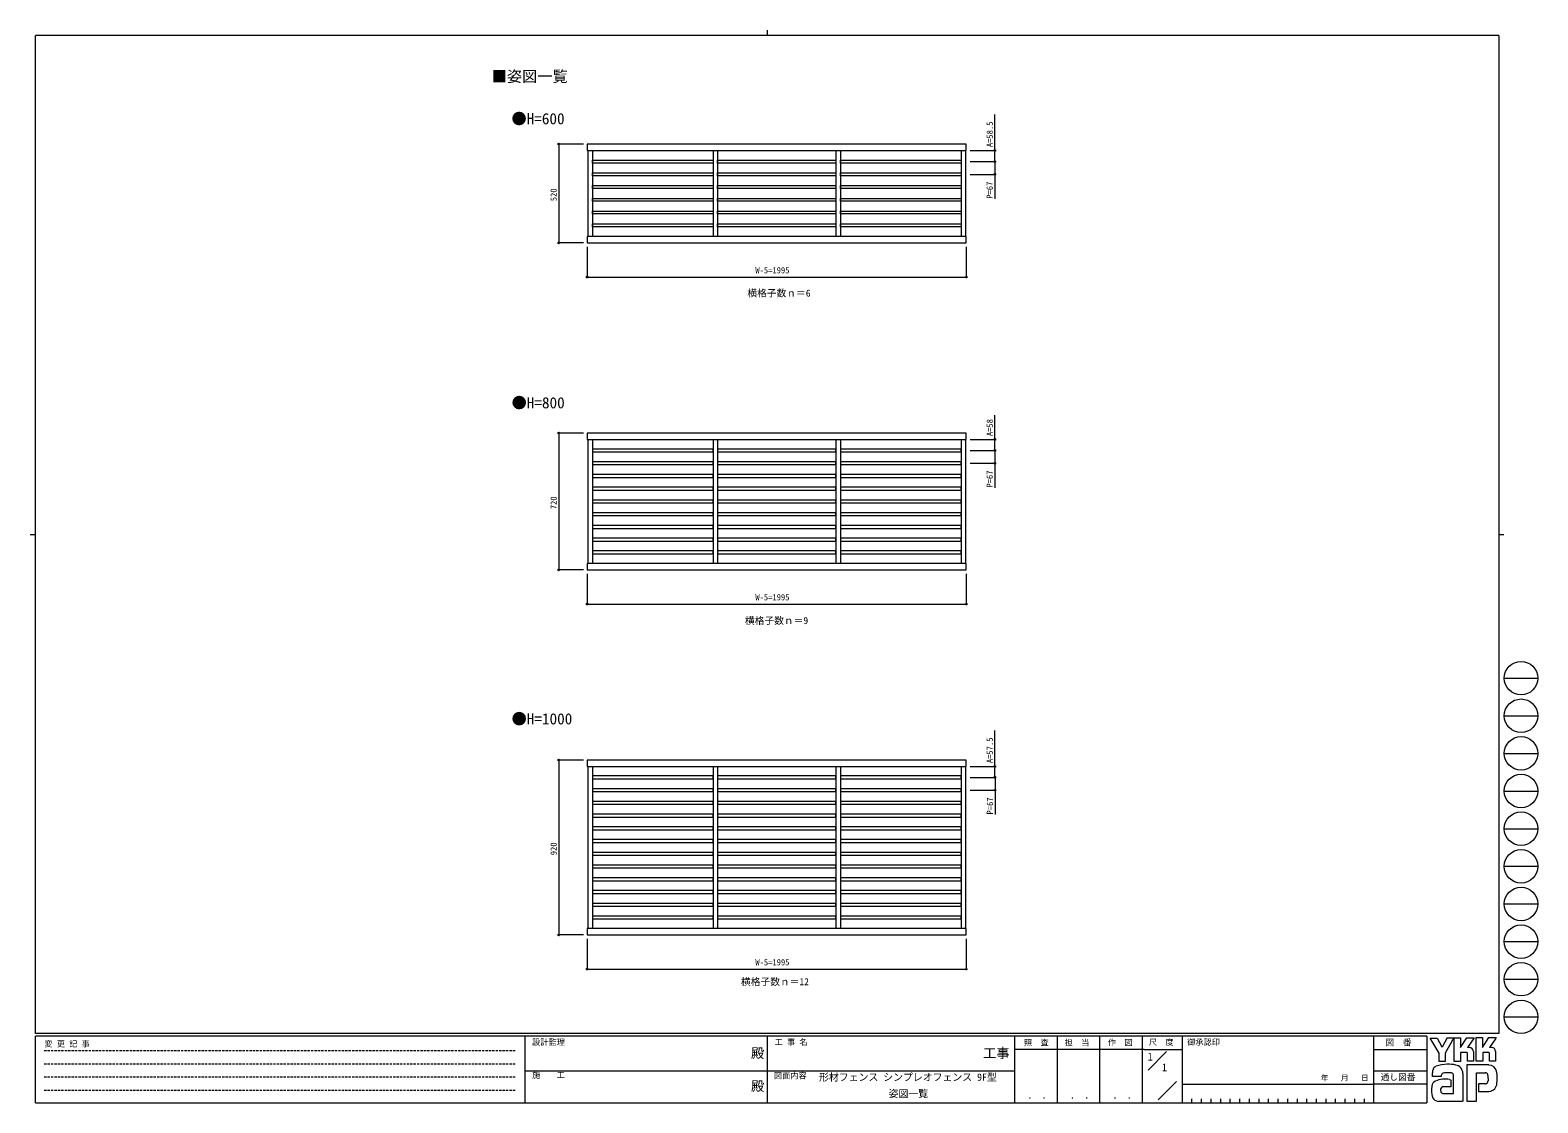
# Model space of a CAD drawing. Units: millimetres, scale not verified. Extents: x -3967 to 3967, y -2821 to 2821.
import ezdxf
from ezdxf.enums import TextEntityAlignment as Align

# ---------------------------------------------------------------- set-up
doc = ezdxf.new("R2010")
doc.units = ezdxf.units.MM
doc.header["$LTSCALE"] = 10
doc.linetypes.add('DASHED1', pattern=[1.8, 1.2, -0.6])
doc.layers.add('0-0_0', color=3, linetype='Continuous')
for name, color, linetype, lineweight in [('0-1_USER1', 4, 'Continuous', 9), ('0-2_YKK_ZWAK', 6, 'Continuous', 9), ('0-3_YKK_11', 7, 'Continuous', 9)]:
    doc.layers.add(name, color=color, linetype=linetype, lineweight=lineweight)
doc.styles.add('ＭＳ ゴシック', font='')
doc.styles.get('ＭＳ ゴシック').set_extended_font_data('MS Gothic')

msp = doc.modelspace()

# ---------------------------------------------------------------- linework, layer by layer
at = {"layer": '0-1_USER1'}
for p, q in [((-1031.49, 2188.13), (-1031.49, 1736.13)), ((-1008.49, 2188.13), (-1008.49, 1736.13)), ((-372.49, 2188.13), (-372.49, 1736.13)), ((-349.49, 2188.13), (-349.49, 1736.13)), ((273.51, 2188.13), (273.51, 1736.13)), ((296.51, 2188.13), (296.51, 1736.13)), ((932.51, 2188.13), (932.51, 1736.13)), ((955.51, 2188.13), (955.51, 1736.13)), ((-1031.49, 668.13), (-1031.49, 16.13)), ((-1008.49, 668.13), (-1008.49, 16.13)), ((-372.49, 668.13), (-372.49, 16.13)), ((-349.49, 668.13), (-349.49, 16.13)), ((273.51, 668.13), (273.51, 16.13)), ((296.51, 668.13), (296.51, 16.13)), ((932.51, 668.13), (932.51, 16.13)), ((955.51, 668.13), (955.51, 16.13)), ((-1031.49, -1051.87), (-1031.49, -1903.87)), ((-1008.49, -1051.87), (-1008.49, -1903.87)), ((-372.49, -1051.87), (-372.49, -1903.87)), ((-349.49, -1051.87), (-349.49, -1903.87)), ((273.51, -1051.87), (273.51, -1903.87)), ((296.51, -1051.87), (296.51, -1903.87)), ((932.51, -1051.87), (932.51, -1903.87)), ((955.51, -1051.87), (955.51, -1903.87))]:
    msp.add_line(p, q, dxfattribs=at)
for points in [[(-1035.49, 2188.13), (959.51, 2188.13), (959.51, 2222.13), (-1035.49, 2222.13)], [(-1008.49, 2137.13), (-372.49, 2137.13), (-372.49, 2122.13), (-1008.49, 2122.13)], [(-1008.49, 2070.13), (-372.49, 2070.13), (-372.49, 2055.13), (-1008.49, 2055.13)], [(-349.49, 2137.13), (273.51, 2137.13), (273.51, 2122.13), (-349.49, 2122.13)], [(-349.49, 2070.13), (273.51, 2070.13), (273.51, 2055.13), (-349.49, 2055.13)], [(296.51, 2137.13), (932.51, 2137.13), (932.51, 2122.13), (296.51, 2122.13)], [(296.51, 2070.13), (932.51, 2070.13), (932.51, 2055.13), (296.51, 2055.13)], [(-1008.49, 2003.13), (-372.49, 2003.13), (-372.49, 1988.13), (-1008.49, 1988.13)], [(-349.49, 2003.13), (273.51, 2003.13), (273.51, 1988.13), (-349.49, 1988.13)], [(296.51, 2003.13), (932.51, 2003.13), (932.51, 1988.13), (296.51, 1988.13)], [(-1008.49, 1936.13), (-372.49, 1936.13), (-372.49, 1921.13), (-1008.49, 1921.13)], [(-349.49, 1936.13), (273.51, 1936.13), (273.51, 1921.13), (-349.49, 1921.13)], [(296.51, 1936.13), (932.51, 1936.13), (932.51, 1921.13), (296.51, 1921.13)], [(-1008.49, 1869.13), (-372.49, 1869.13), (-372.49, 1854.13), (-1008.49, 1854.13)], [(-349.49, 1869.13), (273.51, 1869.13), (273.51, 1854.13), (-349.49, 1854.13)], [(296.51, 1869.13), (932.51, 1869.13), (932.51, 1854.13), (296.51, 1854.13)], [(-1008.49, 1802.13), (-372.49, 1802.13), (-372.49, 1787.13), (-1008.49, 1787.13)], [(-349.49, 1802.13), (273.51, 1802.13), (273.51, 1787.13), (-349.49, 1787.13)], [(296.51, 1802.13), (932.51, 1802.13), (932.51, 1787.13), (296.51, 1787.13)], [(-1035.49, 1702.13), (959.51, 1702.13), (959.51, 1736.13), (-1035.49, 1736.13)], [(-1035.49, 668.13), (959.51, 668.13), (959.51, 702.13), (-1035.49, 702.13)], [(-1008.49, 602.63), (-372.49, 602.63), (-372.49, 617.63), (-1008.49, 617.63)], [(-349.49, 602.63), (273.51, 602.63), (273.51, 617.63), (-349.49, 617.63)], [(296.51, 602.63), (932.51, 602.63), (932.51, 617.63), (296.51, 617.63)], [(-1008.49, 535.63), (-372.49, 535.63), (-372.49, 550.63), (-1008.49, 550.63)], [(-1008.49, 468.63), (-372.49, 468.63), (-372.49, 483.63), (-1008.49, 483.63)], [(-349.49, 535.63), (273.51, 535.63), (273.51, 550.63), (-349.49, 550.63)], [(-349.49, 468.63), (273.51, 468.63), (273.51, 483.63), (-349.49, 483.63)], [(296.51, 535.63), (932.51, 535.63), (932.51, 550.63), (296.51, 550.63)], [(296.51, 468.63), (932.51, 468.63), (932.51, 483.63), (296.51, 483.63)], [(-1008.49, 401.63), (-372.49, 401.63), (-372.49, 416.63), (-1008.49, 416.63)], [(-349.49, 401.63), (273.51, 401.63), (273.51, 416.63), (-349.49, 416.63)], [(296.51, 401.63), (932.51, 401.63), (932.51, 416.63), (296.51, 416.63)], [(-1008.49, 334.63), (-372.49, 334.63), (-372.49, 349.63), (-1008.49, 349.63)], [(-349.49, 334.63), (273.51, 334.63), (273.51, 349.63), (-349.49, 349.63)], [(296.51, 334.63), (932.51, 334.63), (932.51, 349.63), (296.51, 349.63)], [(-1008.49, 267.63), (-372.49, 267.63), (-372.49, 282.63), (-1008.49, 282.63)], [(-349.49, 267.63), (273.51, 267.63), (273.51, 282.63), (-349.49, 282.63)], [(296.51, 267.63), (932.51, 267.63), (932.51, 282.63), (296.51, 282.63)], [(-1008.49, 200.63), (-372.49, 200.63), (-372.49, 215.63), (-1008.49, 215.63)], [(-349.49, 200.63), (273.51, 200.63), (273.51, 215.63), (-349.49, 215.63)], [(296.51, 200.63), (932.51, 200.63), (932.51, 215.63), (296.51, 215.63)], [(-1008.49, 133.63), (-372.49, 133.63), (-372.49, 148.63), (-1008.49, 148.63)], [(-1008.49, 66.63), (-372.49, 66.63), (-372.49, 81.63), (-1008.49, 81.63)], [(-349.49, 133.63), (273.51, 133.63), (273.51, 148.63), (-349.49, 148.63)], [(-349.49, 66.63), (273.51, 66.63), (273.51, 81.63), (-349.49, 81.63)], [(296.51, 133.63), (932.51, 133.63), (932.51, 148.63), (296.51, 148.63)], [(296.51, 66.63), (932.51, 66.63), (932.51, 81.63), (296.51, 81.63)], [(-1035.49, -17.87), (959.51, -17.87), (959.51, 16.13), (-1035.49, 16.13)], [(-1035.49, -1051.87), (959.51, -1051.87), (959.51, -1017.87), (-1035.49, -1017.87)], [(-1008.49, -1116.87), (-372.49, -1116.87), (-372.49, -1101.87), (-1008.49, -1101.87)], [(-349.49, -1116.87), (273.51, -1116.87), (273.51, -1101.87), (-349.49, -1101.87)], [(296.51, -1116.87), (932.51, -1116.87), (932.51, -1101.87), (296.51, -1101.87)], [(-1008.49, -1183.77), (-372.49, -1183.77), (-372.49, -1168.77), (-1008.49, -1168.77)], [(-349.49, -1183.77), (273.51, -1183.77), (273.51, -1168.77), (-349.49, -1168.77)], [(296.51, -1183.77), (932.51, -1183.77), (932.51, -1168.77), (296.51, -1168.77)], [(-1008.49, -1250.77), (-372.49, -1250.77), (-372.49, -1235.77), (-1008.49, -1235.77)], [(-349.49, -1250.77), (273.51, -1250.77), (273.51, -1235.77), (-349.49, -1235.77)], [(296.51, -1250.77), (932.51, -1250.77), (932.51, -1235.77), (296.51, -1235.77)], [(-1008.49, -1317.77), (-372.49, -1317.77), (-372.49, -1302.77), (-1008.49, -1302.77)], [(-349.49, -1317.77), (273.51, -1317.77), (273.51, -1302.77), (-349.49, -1302.77)], [(296.51, -1317.77), (932.51, -1317.77), (932.51, -1302.77), (296.51, -1302.77)], [(-1008.49, -1384.77), (-372.49, -1384.77), (-372.49, -1369.77), (-1008.49, -1369.77)], [(-349.49, -1384.77), (273.51, -1384.77), (273.51, -1369.77), (-349.49, -1369.77)], [(296.51, -1384.77), (932.51, -1384.77), (932.51, -1369.77), (296.51, -1369.77)], [(-1008.49, -1451.77), (-372.49, -1451.77), (-372.49, -1436.77), (-1008.49, -1436.77)], [(-1008.49, -1518.77), (-372.49, -1518.77), (-372.49, -1503.77), (-1008.49, -1503.77)], [(-349.49, -1451.77), (273.51, -1451.77), (273.51, -1436.77), (-349.49, -1436.77)], [(-349.49, -1518.77), (273.51, -1518.77), (273.51, -1503.77), (-349.49, -1503.77)], [(296.51, -1451.77), (932.51, -1451.77), (932.51, -1436.77), (296.51, -1436.77)], [(296.51, -1518.77), (932.51, -1518.77), (932.51, -1503.77), (296.51, -1503.77)], [(-1008.49, -1585.77), (-372.49, -1585.77), (-372.49, -1570.77), (-1008.49, -1570.77)], [(-349.49, -1585.77), (273.51, -1585.77), (273.51, -1570.77), (-349.49, -1570.77)], [(296.51, -1585.77), (932.51, -1585.77), (932.51, -1570.77), (296.51, -1570.77)], [(-1008.49, -1652.77), (-372.49, -1652.77), (-372.49, -1637.77), (-1008.49, -1637.77)], [(-349.49, -1652.77), (273.51, -1652.77), (273.51, -1637.77), (-349.49, -1637.77)], [(296.51, -1652.77), (932.51, -1652.77), (932.51, -1637.77), (296.51, -1637.77)], [(-1008.49, -1719.77), (-372.49, -1719.77), (-372.49, -1704.77), (-1008.49, -1704.77)], [(-349.49, -1719.77), (273.51, -1719.77), (273.51, -1704.77), (-349.49, -1704.77)], [(296.51, -1719.77), (932.51, -1719.77), (932.51, -1704.77), (296.51, -1704.77)], [(-1008.49, -1786.77), (-372.49, -1786.77), (-372.49, -1771.77), (-1008.49, -1771.77)], [(-349.49, -1786.77), (273.51, -1786.77), (273.51, -1771.77), (-349.49, -1771.77)], [(296.51, -1786.77), (932.51, -1786.77), (932.51, -1771.77), (296.51, -1771.77)], [(-1035.49, -1937.87), (959.51, -1937.87), (959.51, -1903.87), (-1035.49, -1903.87)], [(-1008.49, -1853.77), (-372.49, -1853.77), (-372.49, -1838.77), (-1008.49, -1838.77)], [(-349.49, -1853.77), (273.51, -1853.77), (273.51, -1838.77), (-349.49, -1838.77)], [(296.51, -1853.77), (932.51, -1853.77), (932.51, -1838.77), (296.51, -1838.77)]]:
    msp.add_lwpolyline(points, close=True, dxfattribs=at)
at = {"layer": '0-2_YKK_ZWAK'}
for p, q in [((-1055.49, 2222.13), (-1186.49, 2222.13)), ((-1185.49, 2222.13), (-1185.49, 1702.13)), ((979.51, 2188.13), (1110.51, 2188.13)), ((979.51, 2129.63), (1110.51, 2129.63)), ((979.51, 2129.63), (1110.51, 2129.63)), ((979.51, 2062.63), (1110.51, 2062.63)), ((-1055.49, 1702.13), (-1186.49, 1702.13)), ((-1035.49, 1682.13), (-1035.49, 1521.13)), ((959.51, 1682.13), (959.51, 1521.13)), ((-1035.49, 1522.13), (959.51, 1522.13)), ((-1055.49, 702.13), (-1186.49, 702.13)), ((-1185.49, 702.13), (-1185.49, -17.87)), ((979.51, 668.13), (1110.51, 668.13)), ((979.51, 610.13), (1110.51, 610.13)), ((979.51, 610.13), (1110.51, 610.13)), ((979.51, 543.13), (1110.51, 543.13)), ((-1055.49, -17.87), (-1186.49, -17.87)), ((-1035.49, -37.87), (-1035.49, -198.87)), ((959.51, -37.87), (959.51, -198.87)), ((-1035.49, -197.87), (959.51, -197.87)), ((-1055.49, -1017.87), (-1186.49, -1017.87)), ((-1185.49, -1017.87), (-1185.49, -1937.87)), ((979.51, -1051.87), (1110.51, -1051.87)), ((979.51, -1109.37), (1110.51, -1109.37)), ((980.51, -1109.37), (1111.51, -1109.37)), ((980.51, -1176.37), (1111.51, -1176.37)), ((-1055.49, -1937.87), (-1186.49, -1937.87)), ((-1035.49, -1957.87), (-1035.49, -2118.87)), ((959.51, -1957.87), (959.51, -2118.87)), ((-1035.49, -2117.87), (959.51, -2117.87))]:
    msp.add_line(p, q, dxfattribs=at)
for points in [[(1109.51, 2129.63), (1109.51, 2188.13), (1109.51, 2376.86)], [(1109.51, 2129.63), (1109.51, 2062.63), (1109.51, 1933.89)], [(1109.51, 610.13), (1109.51, 668.13), (1109.51, 796.86)], [(1109.51, 610.13), (1109.51, 543.13), (1109.51, 414.39)], [(1109.51, -1109.37), (1109.51, -1051.87), (1109.51, -863.14)], [(1110.51, -1109.37), (1110.51, -1176.37), (1110.51, -1305.11)]]:
    msp.add_lwpolyline(points, dxfattribs=at)
for centre in [(-1185.49, 2222.13), (1109.51, 2188.13), (1109.51, 2129.63), (1109.51, 2129.63), (1109.51, 2062.63), (-1185.49, 1702.13), (-1035.49, 1522.13), (959.51, 1522.13), (-1185.49, 702.13), (1109.51, 668.13), (1109.51, 610.13), (1109.51, 610.13), (1109.51, 543.13), (-1185.49, -17.87), (-1035.49, -197.87), (959.51, -197.87), (-1185.49, -1017.87), (1109.51, -1051.87), (1109.51, -1109.37), (1110.51, -1109.37), (1110.51, -1176.37), (-1185.49, -1937.87), (-1035.49, -2117.87), (959.51, -2117.87)]:
    msp.add_circle(centre, 4.25, dxfattribs=at)
at = {"layer": '0-3_YKK_11'}
for p, q in [((3760.92, 2793), (-3939.08, 2793)), ((-3939.08, -2457), (-3939.08, 2793)), ((-88.94, 2821), (-88.94, 2793)), ((3760.92, 2793), (3760.92, -2457)), ((-3967.08, 168), (-3939.08, 168)), ((3760.92, 168), (3788.92, 168)), ((3790.68, -587.16), (3967.08, -587.16)), ((3790.68, -785.12), (3967.08, -785.12)), ((3790.68, -983.08), (3967.08, -983.08)), ((3790.68, -1181.04), (3967.08, -1181.04)), ((3790.68, -1379), (3967.08, -1379)), ((3790.68, -1576.96), (3967.08, -1576.96)), ((3790.68, -1774.92), (3967.08, -1774.92)), ((3790.68, -1972.88), (3967.08, -1972.88)), ((3790.68, -2170.84), (3967.08, -2170.84)), ((3790.68, -2368.8), (3967.08, -2368.8)), ((3760.92, -2457), (-3939.08, -2457)), ((3382.92, -2471), (-3939.08, -2471)), ((-3939.08, -2821), (-3939.08, -2471)), ((-1363.08, -2471), (-1363.08, -2821)), ((-89.08, -2471), (-89.08, -2821)), ((1212.92, -2471), (1212.92, -2821)), ((1436.92, -2471), (1436.92, -2821)), ((1660.92, -2471), (1660.92, -2821)), ((1884.92, -2471), (1884.92, -2821)), ((2094.92, -2471), (2094.92, -2821)), ((3102.91, -2471), (3102.91, -2821)), ((3382.92, -2471), (3382.92, -2821)), ((3447.24, -2558.99), (3401.29, -2480.06)), ((3401.29, -2480.06), (3436.42, -2480.06)), ((3436.42, -2480.06), (3461.56, -2527.09)), ((3461.56, -2527.09), (3463.72, -2528.71)), ((3489.28, -2478.98), (3463.72, -2528.71)), ((3525.54, -2478.98), (3480.21, -2559.26)), ((3489.28, -2478.98), (3525.54, -2478.98)), ((3527.51, -2603.31), (3527.51, -2479.25)), ((3527.51, -2479.25), (3559.68, -2479.25)), ((3559.68, -2530.23), (3593.47, -2478.71)), ((3559.68, -2479.25), (3559.68, -2530.23)), ((3593.47, -2478.71), (3631.72, -2478.71)), ((3631.72, -2478.71), (3596.32, -2530.06)), ((3606.71, -2530.06), (3596.32, -2530.06)), ((3642.66, -2602.23), (3642.66, -2478.17)), ((3642.66, -2478.17), (3675.37, -2478.17)), ((3675.37, -2530.08), (3709.69, -2478.17)), ((3675.37, -2478.17), (3675.37, -2530.08)), ((3709.69, -2478.17), (3747.53, -2478.17)), ((3743.75, -2484.65), (3712.53, -2529.25)), ((3722.92, -2529.25), (3712.53, -2529.25)), ((3747.53, -2478.17), (3743.75, -2484.65)), ((1894.76, -2540.99), (1212.92, -2540.99)), ((1894.76, -2540.99), (2094.92, -2540.99)), ((1916.62, -2648.36), (2013.55, -2551.43)), ((3102.91, -2541), (3382.92, -2541)), ((3447.24, -2603.58), (3447.24, -2558.99)), ((3480.21, -2603.58), (3447.24, -2603.58)), ((3480.21, -2559.26), (3480.21, -2603.58)), ((3560.76, -2603.31), (3527.51, -2603.31)), ((3592.66, -2556.82), (3560.76, -2556.82)), ((3560.76, -2556.82), (3560.76, -2603.31)), ((3596.98, -2558.45), (3592.66, -2556.82)), ((3596.98, -2602.5), (3596.98, -2558.45)), ((3628.33, -2602.5), (3596.98, -2602.5)), ((3628.33, -2551.69), (3628.33, -2602.5)), ((3676.72, -2602.23), (3642.66, -2602.23)), ((3712.94, -2601.96), (3712.94, -2558.17)), ((3712.94, -2601.46), (3713.44, -2601.96)), ((3744.56, -2601.96), (3712.94, -2601.96)), ((3744.56, -2551.69), (3744.56, -2601.96)), ((-1363.08, -2652.99), (-75.08, -2652.99)), ((-75.08, -2652.99), (1212.92, -2652.99)), ((3102.91, -2652.99), (3382.92, -2652.99)), ((3512.38, -2663.05), (3475.4, -2663.75)), ((3523.19, -2771.71), (3523.19, -2674.4)), ((3572.11, -2666.83), (3572.11, -2812.79)), ((3593.2, -2621.96), (3593.2, -2813.06)), ((3709.15, -2621.96), (3593.2, -2621.96)), ((3643.47, -2813.06), (3643.47, -2663.59)), ((3643.47, -2663.59), (3689.96, -2663.59)), ((3704.65, -2678.56), (3704.83, -2704.91)), ((1969.64, -2804.45), (2064.88, -2709.21)), ((2094.92, -2723), (3102.91, -2723)), ((3382.92, -2722.99), (3102.91, -2722.99)), ((3466.97, -2771.71), (3523.19, -2771.71)), ((3509.67, -2736.3), (3469.73, -2736.35)), ((3502.65, -2698.73), (3509.67, -2700.35)), ((3509.67, -2700.35), (3509.67, -2736.3)), ((3518.86, -2771.71), (3522.38, -2771.71)), ((3523.19, -2771.7), (3523.2, -2771.71)), ((3691.04, -2720.89), (3655.63, -2720.89)), ((3655.63, -2720.89), (3655.63, -2762.25)), ((3655.63, -2762.25), (3708.88, -2762.25)), ((3708.88, -2762.25), (3719.69, -2759.82)), ((-3939.08, -2821), (3382.92, -2821)), ((2145.32, -2800), (2145.32, -2821)), ((2195.72, -2800), (2195.72, -2821)), ((2246.12, -2800), (2246.12, -2821)), ((2296.52, -2800), (2296.52, -2821)), ((2346.92, -2800), (2346.92, -2821)), ((2397.32, -2800), (2397.32, -2821)), ((2447.72, -2800), (2447.72, -2821)), ((2498.12, -2800), (2498.12, -2821)), ((2548.52, -2800), (2548.52, -2821)), ((2598.92, -2800), (2598.92, -2821)), ((2649.32, -2800), (2649.32, -2821)), ((2699.72, -2800), (2699.72, -2821)), ((2750.12, -2800), (2750.12, -2821)), ((2800.52, -2800), (2800.52, -2821)), ((2850.92, -2800), (2850.92, -2821)), ((2901.32, -2800), (2901.32, -2821)), ((2951.72, -2800), (2951.72, -2821)), ((3002.11, -2800), (3002.11, -2821)), ((3052.51, -2800), (3052.51, -2821)), ((3458.59, -2813.6), (3443.72, -2813.6)), ((3568.87, -2813.33), (3458.59, -2813.6)), ((3572.11, -2812.79), (3568.87, -2813.33)), ((3593.2, -2813.06), (3635.63, -2813.06)), ((3635.63, -2813.06), (3643.47, -2813.06))]:
    msp.add_line(p, q, dxfattribs=at)
at = {"layer": '0-3_YKK_11', "linetype": 'DASHED1'}
for p, q in [((-3893.1, -2546.12), (-1411.17, -2546.12)), ((-3893.1, -2615.41), (-1411.17, -2615.41)), ((-3893.1, -2684.7), (-1411.17, -2684.7)), ((-3893.1, -2753.98), (-1411.17, -2753.98))]:
    msp.add_line(p, q, dxfattribs=at)
at = {"layer": '0-3_YKK_11'}
for points in [[(3712.94, -2558.17), (3708.61, -2556.55), (3676.72, -2556.55), (3676.72, -2602.23)], [(3458.59, -2681.7), (3412.1, -2681.7), (3412.1, -2662.41)]]:
    msp.add_lwpolyline(points, dxfattribs=at)
for centre in [(3878.88, -587.16), (3878.88, -785.12), (3878.88, -983.08), (3878.88, -1181.04), (3878.88, -1379), (3878.88, -1576.96), (3878.88, -1774.92), (3878.88, -1972.88), (3878.88, -2170.84), (3878.88, -2368.8)]:
    msp.add_circle(centre, 88.2, dxfattribs=at)
for centre, radius, start, end in [((3606.71, -2551.69), 21.62, 0.00166, 89.99604), ((3722.92, -2550.88), 21.62, 0.00166, 89.99604), ((3490.14, -2795.01), 176.8, 89.89165, 109.30848), ((3495.33, -2825.63), 207.48, 78.7801, 91.46938), ((3462.51, -2662.66), 50.37, 158.41083, 179.71775), ((3438.98, -2651.55), 24.44, 109.02127, 161.51264), ((3478.12, -2829.54), 133.09, 79.38098, 112.05825), ((3479.67, -2681.07), 21.09, 138.46382, 181.71359), ((3474.07, -2680.71), 17.01, 85.50551, 126.78038), ((3507.48, -2678.54), 16.25, 14.7552, 72.44995), ((3528.22, -2665.96), 44.48, 40.66422, 80.31694), ((3526.01, -2665.85), 46.12, 358.78059, 38.76563), ((3691.57, -2675.79), 12.29, 16.43123, 96.91661), ((3668.23, -2683.08), 36.73, 4.93423, 17.03552), ((3707.64, -2665.4), 43.41, 14.44572, 87.08746), ((3544.58, -2692.87), 208.6, 350.99027, 10.67625), ((3517.41, -2754.95), 110.83, 168.76372, 199.80079), ((3447.19, -2740.27), 39.08, 121.82711, 169.08475), ((3478.74, -2754.28), 23.68, 171.08203, 216.71923), ((3469.82, -2750.79), 14.45, 90.33953, 178.03639), ((3469.42, -2756.65), 15.26, 230.9728, 260.75491), ((3691.05, -2707.84), 13.06, 269.95468, 342.90145), ((3668.02, -2701.41), 36.97, 343.6902, 354.75362), ((3708.27, -2718.45), 42.91, 285.44291, 349.90448), ((3447.32, -2775.43), 38.23, 207.31435, 263.59464)]:
    msp.add_arc(centre, radius, start, end, dxfattribs=at)

# ---------------------------------------------------------------- texts
at = {"layer": '0-0_0', "style": 'ＭＳ ゴシック'}
for s, height, p in [('■姿図一覧', 58.65, (-1538.4, 2531.05)), ('●H=600', 58.65, (-1434.13, 2308.4)), ('横格子数ｎ＝6', 36.66, (-193.05, 1408.46)), ('●H=800', 58.65, (-1433.45, 814.29)), ('横格子数ｎ＝9', 36.66, (-205.72, -313.96)), ('●H=1000', 58.65, (-1433.45, -848.17)), ('横格子数ｎ＝12', 36.66, (-226.52, -2213.27)), ('1', 41.06, (1912.92, -2610.99)), ('1', 41.06, (1988.25, -2666.99)), ('形材フェンス シンプレオフェンス 9F型', 38.12, (184.32, -2716.46)), ('姿図一覧', 38.12, (550.4, -2803.13))]:
    msp.add_text(s, height=height, dxfattribs=at).set_placement(p, align=Align.BOTTOM_LEFT)
at = {"layer": '0-2_YKK_ZWAK', "style": 'ＭＳ ゴシック'}
for s, p in [('A=58.5', (1108.84, 2205.79)), ('520', (-1186.16, 1921.33)), ('P=67', (1108.84, 1934.56)), ('A=58', (1108.84, 685.79)), ('P=67', (1108.84, 415.06)), ('720', (-1186.16, 301.33)), ('A=57.5', (1108.84, -1034.21)), ('P=67', (1109.84, -1304.44)), ('920', (-1186.16, -1518.67))]:
    msp.add_text(s, height=32.99, rotation=90, dxfattribs=at).set_placement(p, align=Align.BOTTOM_LEFT)
for p in [(-150.79, 1532.13), (-150.79, -187.87), (-150.79, -2107.87)]:
    msp.add_text('W-5=1995', height=32.99, dxfattribs=at).set_placement(p, align=Align.BOTTOM_LEFT)
at = {"layer": '0-3_YKK_11', "style": 'ＭＳ ゴシック'}
for s, height, p in [('変 更 記 事', 30.79, (-3891.94, -2535.47)), ('設計監理', 30.79, (-1325.39, -2526.33)), ('殿', 51.32, (-173.9, -2600.56)), ('工 事 名', 30.79, (-48.96, -2526.33)), ('工事', 51.32, (1047.23, -2600.56)), ('照  査', 30.79, (1262.81, -2528.8)), ('担  当', 30.79, (1476.46, -2528.8)), ('作  図', 30.79, (1704.12, -2528.62)), ('尺  度', 30.79, (1920.04, -2526.37)), ('御承認印', 30.79, (2121.59, -2526.33)), ('図\u3000番', 32.84, (3164.89, -2529.62)), ('施\u3000\u3000工', 30.79, (-1325.39, -2699.54)), ('図面内容', 30.79, (-52.91, -2702.48)), ('年   月   日', 29.03, (2824.68, -2712.69)), ('通し図番', 32.84, (3139.71, -2711.85)), ('殿', 51.32, (-173.9, -2773.78)), (' ． ．', 35.92, (1257.47, -2810.46)), (' ． ．', 35.92, (1481.47, -2810.46)), (' ． ．', 35.92, (1705.47, -2810.46))]:
    msp.add_text(s, height=height, dxfattribs=at).set_placement(p, align=Align.BOTTOM_LEFT)

doc.saveas('drawing.dxf')
